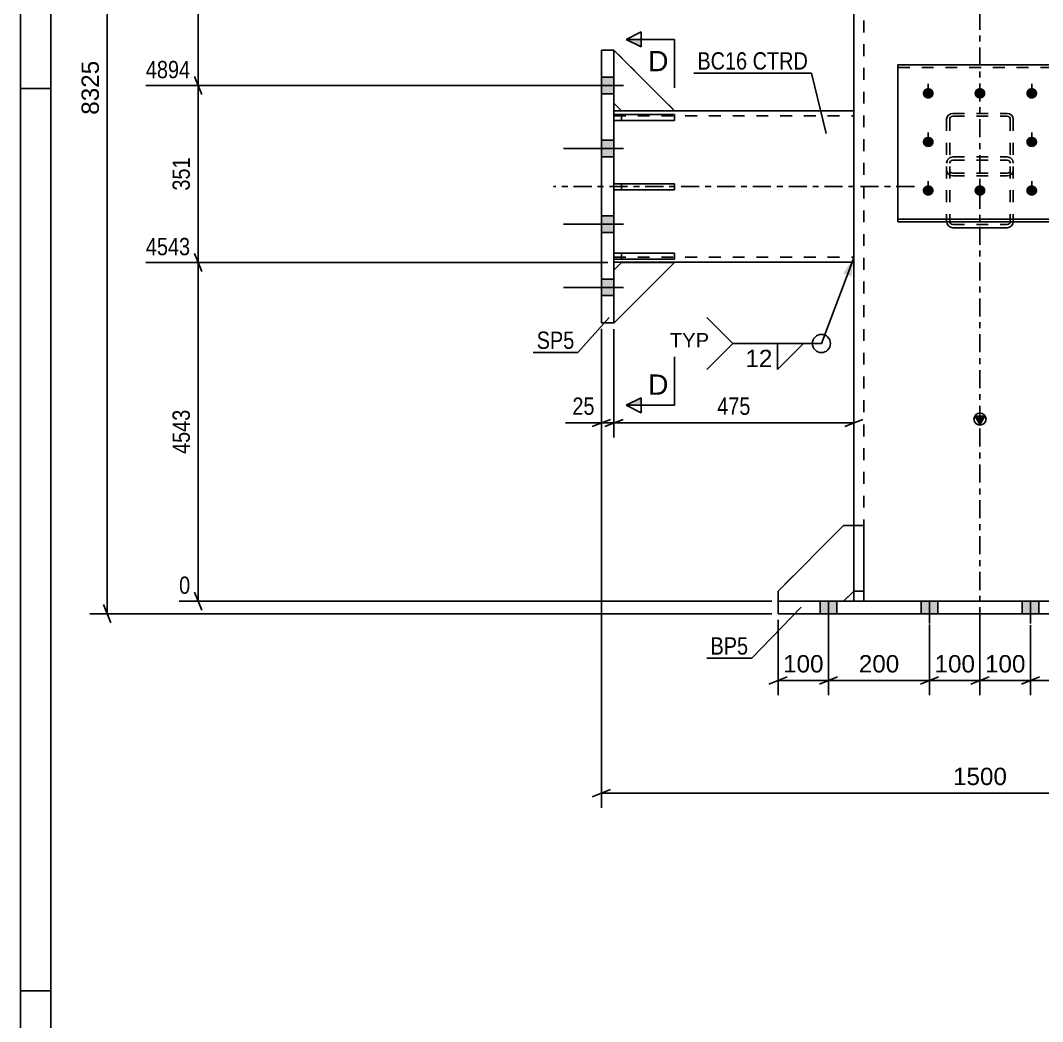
# Model space of a CAD drawing. Header units: millimetres. Extents: x -158 to 436, y -213 to 207.
# Drawn here: x -158.4 to 10.3, y -69.4 to 95.9 of the extents above; entities that cross this region are included whole.
import ezdxf

# ---------------------------------------------------------------- set-up
doc = ezdxf.new("R2010")
doc.units = ezdxf.units.MM
doc.linetypes.add('DXK_LINE_DOT2', pattern=[3.9198, 1.9599, -1.9599])
doc.linetypes.add('DXK_LINE_DOT3', pattern=[5.9187, 2.979, -0.9799, 0.9799, -0.9799])
doc.styles.add('Arial', font='ARIAL.TTF', dxfattribs={"height": 0.2})
doc.styles.add('Arial Narrow', font='ARIALN.TTF', dxfattribs={"height": 0.2})

# ---------------------------------------------------------------- blocks, each defined once
blk = doc.blocks.new('Unknown-284859241-1134')
at = {"color": 5, "linetype": 'Continuous'}
for p, q in [((-158.4, 206.66), (-158.4, -213.34)), ((-153.4, 201.66), (-153.4, -208.34)), ((-153.4, 84.66), (-158.4, 84.66)), ((-153.4, -64.34), (-158.4, -64.34))]:
    blk.add_line(p, q, dxfattribs=at)
blk = doc.blocks.new('Bolt-284859241-2872 - 2857')
at = {"linetype": 'Continuous'}
for points in [[(-8.54, 82.99), (-8.73, 83.01), (-8.91, 83.06), (-9.08, 83.16), (-9.22, 83.28), (-9.33, 83.43), (-9.41, 83.59), (-9.45, 83.77), (-9.45, 83.96), (-9.41, 84.14), (-9.33, 84.3), (-9.22, 84.45), (-9.08, 84.58), (-8.91, 84.67), (-8.73, 84.72), (-8.54, 84.74), (-8.35, 84.72), (-8.17, 84.67), (-8, 84.58), (-7.86, 84.45), (-7.75, 84.3), (-7.67, 84.14), (-7.63, 83.96), (-7.63, 83.77), (-7.67, 83.59), (-7.75, 83.43), (-7.86, 83.28), (-8, 83.16), (-8.17, 83.06), (-8.35, 83.01)], [(0, 82.99), (-0.19, 83.01), (-0.37, 83.06), (-0.54, 83.16), (-0.68, 83.28), (-0.79, 83.43), (-0.87, 83.59), (-0.91, 83.77), (-0.91, 83.96), (-0.87, 84.14), (-0.79, 84.3), (-0.68, 84.45), (-0.54, 84.58), (-0.37, 84.67), (-0.19, 84.72), (0, 84.74), (0.19, 84.72), (0.38, 84.67), (0.54, 84.58), (0.68, 84.45), (0.8, 84.3), (0.87, 84.14), (0.91, 83.96), (0.91, 83.77), (0.87, 83.59), (0.8, 83.43), (0.68, 83.28), (0.54, 83.16), (0.38, 83.06), (0.19, 83.01)], [(8.54, 82.99), (8.35, 83.01), (8.17, 83.06), (8.01, 83.16), (7.86, 83.28), (7.75, 83.43), (7.67, 83.59), (7.63, 83.77), (7.63, 83.96), (7.67, 84.14), (7.75, 84.3), (7.86, 84.45), (8.01, 84.58), (8.17, 84.67), (8.35, 84.72), (8.54, 84.74), (8.73, 84.72), (8.92, 84.67), (9.08, 84.58), (9.23, 84.45), (9.34, 84.3), (9.42, 84.14), (9.46, 83.96), (9.46, 83.77), (9.42, 83.59), (9.34, 83.43), (9.23, 83.28), (9.08, 83.16), (8.92, 83.06), (8.73, 83.01)], [(-8.54, 74.98), (-8.73, 75), (-8.91, 75.05), (-9.08, 75.14), (-9.22, 75.26), (-9.33, 75.41), (-9.41, 75.57), (-9.45, 75.75), (-9.45, 75.93), (-9.41, 76.11), (-9.33, 76.27), (-9.22, 76.42), (-9.08, 76.54), (-8.91, 76.63), (-8.73, 76.68), (-8.54, 76.7), (-8.35, 76.68), (-8.17, 76.63), (-8, 76.54), (-7.86, 76.42), (-7.75, 76.27), (-7.67, 76.11), (-7.63, 75.93), (-7.63, 75.75), (-7.67, 75.57), (-7.75, 75.41), (-7.86, 75.26), (-8, 75.14), (-8.17, 75.05), (-8.35, 75)], [(8.54, 74.98), (8.35, 75), (8.17, 75.05), (8.01, 75.14), (7.86, 75.26), (7.75, 75.41), (7.67, 75.57), (7.63, 75.75), (7.63, 75.93), (7.67, 76.11), (7.75, 76.27), (7.86, 76.42), (8.01, 76.54), (8.17, 76.63), (8.35, 76.68), (8.54, 76.7), (8.73, 76.68), (8.92, 76.63), (9.08, 76.54), (9.23, 76.42), (9.34, 76.27), (9.42, 76.11), (9.46, 75.93), (9.46, 75.75), (9.42, 75.57), (9.34, 75.41), (9.23, 75.26), (9.08, 75.14), (8.92, 75.05), (8.73, 75)], [(-8.54, 66.95), (-8.73, 66.97), (-8.91, 67.03), (-9.08, 67.12), (-9.22, 67.24), (-9.33, 67.38), (-9.41, 67.55), (-9.45, 67.72), (-9.45, 67.9), (-9.41, 68.08), (-9.33, 68.24), (-9.22, 68.39), (-9.08, 68.51), (-8.91, 68.6), (-8.73, 68.66), (-8.54, 68.67), (-8.35, 68.66), (-8.17, 68.6), (-8, 68.51), (-7.86, 68.39), (-7.75, 68.24), (-7.67, 68.08), (-7.63, 67.9), (-7.63, 67.72), (-7.67, 67.55), (-7.75, 67.38), (-7.86, 67.24), (-8, 67.12), (-8.17, 67.03), (-8.35, 66.97)], [(0, 66.95), (-0.19, 66.97), (-0.37, 67.03), (-0.54, 67.12), (-0.68, 67.24), (-0.79, 67.38), (-0.87, 67.55), (-0.91, 67.72), (-0.91, 67.9), (-0.87, 68.08), (-0.79, 68.24), (-0.68, 68.39), (-0.54, 68.51), (-0.37, 68.6), (-0.19, 68.66), (0, 68.67), (0.19, 68.66), (0.38, 68.6), (0.54, 68.51), (0.68, 68.39), (0.8, 68.24), (0.87, 68.08), (0.91, 67.9), (0.91, 67.72), (0.87, 67.55), (0.8, 67.38), (0.68, 67.24), (0.54, 67.12), (0.38, 67.03), (0.19, 66.97)], [(8.54, 66.95), (8.35, 66.97), (8.17, 67.03), (8.01, 67.12), (7.86, 67.24), (7.75, 67.38), (7.67, 67.55), (7.63, 67.72), (7.63, 67.9), (7.67, 68.08), (7.75, 68.24), (7.86, 68.39), (8.01, 68.51), (8.17, 68.6), (8.35, 68.66), (8.54, 68.67), (8.73, 68.66), (8.92, 68.6), (9.08, 68.51), (9.23, 68.39), (9.34, 68.24), (9.42, 68.08), (9.46, 67.9), (9.46, 67.72), (9.42, 67.55), (9.34, 67.38), (9.23, 67.24), (9.08, 67.12), (8.92, 67.03), (8.73, 66.97)]]:
    blk.add_hatch(color=1, dxfattribs=at).paths.add_polyline_path(points)
at = {"color": 1, "linetype": 'Continuous'}
for p, q in [((-8.54, 83.04), (-8.54, 85.41)), ((0, 83.04), (0, 85.41)), ((8.54, 83.04), (8.54, 85.41)), ((-8.54, 75.01), (-8.54, 77.38)), ((8.54, 75.01), (8.54, 77.38)), ((-8.54, 66.99), (-8.54, 69.35)), ((0, 66.99), (0, 69.35)), ((8.54, 66.99), (8.54, 69.35))]:
    blk.add_line(p, q, dxfattribs=at)
blk = doc.blocks.new('Part-284859241-2877 - 2857')
at = {"color": 2, "linetype": 'Continuous'}
for p, q in [((-13.54, 88.56), (-13.54, 62.66)), ((-13.54, 88.56), (13.54, 88.56)), ((13.54, 62.66), (13.54, 88.56)), ((-13.54, 63.11), (13.54, 63.11)), ((-13.54, 62.66), (13.54, 62.66))]:
    blk.add_line(p, q, dxfattribs=at)
at = {"color": 7, "linetype": 'DXK_LINE_DOT2'}
blk.add_line((-13.54, 88.11), (13.54, 88.11), dxfattribs=at)
blk = doc.blocks.new('Part-284859241-2879 - 2857')
at = {"color": 7, "linetype": 'DXK_LINE_DOT2'}
for p, q in [((-50.42, 57.48), (-60.42, 57.48)), ((-60.42, 57.48), (-60.42, 56.48)), ((-59.17, 57.48), (-59.17, 56.48)), ((-50.42, 56.48), (-50.42, 57.48)), ((-60.42, 56.48), (-50.42, 56.48))]:
    blk.add_line(p, q, dxfattribs=at)
blk = doc.blocks.new('Part-284859241-3008 - 2857')
at = {"color": 2, "linetype": 'Continuous'}
for p, q in [((-20.83, 12.5), (-20.83, 0)), ((-20.83, 12.5), (-19.17, 12.5)), ((-19.17, 12.5), (-19.17, 0)), ((-20.83, 1.67), (-19.17, 1.67)), ((-20.83, 0), (-19.17, 0))]:
    blk.add_line(p, q, dxfattribs=at)
blk = doc.blocks.new('Part-284859241-2880 - 2857')
at = {"color": 2, "linetype": 'Continuous'}
for p, q in [((-60.42, 57.48), (-50.42, 57.48)), ((-60.42, 57.48), (-60.42, 56.48)), ((-50.42, 57.48), (-50.42, 56.48)), ((-60.42, 56.48), (-50.42, 56.48))]:
    blk.add_line(p, q, dxfattribs=at)
at = {"color": 7, "linetype": 'DXK_LINE_DOT2'}
blk.add_line((-59.17, 56.48), (-59.17, 57.48), dxfattribs=at)
blk = doc.blocks.new('Part-284859241-2980 - 2857')
at = {"color": 7, "linetype": 'DXK_LINE_DOT2'}
for p, q in [((-50.42, 68.93), (-60.42, 68.93)), ((-60.42, 68.93), (-60.42, 67.93)), ((-60.42, 67.93), (-50.42, 67.93)), ((-59.17, 67.93), (-59.17, 68.93)), ((-50.42, 67.93), (-50.42, 68.93))]:
    blk.add_line(p, q, dxfattribs=at)
blk = doc.blocks.new('Part-284859241-2916 - 2857')
at = {"color": 2, "linetype": 'Continuous'}
for p, q in [((-60.42, 80.99), (-59.17, 80.99)), ((-50.42, 80.99), (-20.83, 80.99)), ((-20.83, 55.99), (-60.42, 55.99))]:
    blk.add_line(p, q, dxfattribs=at)
at = {"color": 7, "linetype": 'DXK_LINE_DOT2'}
for p, q in [((-60.42, 55.99), (-60.42, 80.99)), ((-59.17, 80.99), (-50.42, 80.99)), ((-20.83, 80.99), (-20.83, 55.99)), ((-60.42, 80.16), (-20.83, 80.16)), ((-60.42, 56.82), (-20.83, 56.82))]:
    blk.add_line(p, q, dxfattribs=at)
at = {"color": 7, "linetype": 'DXK_LINE_DOT3'}
blk.add_line((-10.83, 68.49), (-70.42, 68.49), dxfattribs=at)
blk = doc.blocks.new('Part-284859241-3011 - 2857')
at = {"color": 7, "linetype": 'DXK_LINE_DOT2'}
for p, q in [((-22.5, 12.5), (-33.33, 1.67)), ((-20.83, 12.5), (-22.5, 12.5)), ((-20.83, 1.67), (-20.83, 12.5)), ((-33.33, 1.67), (-33.33, 0)), ((-22.5, 0), (-20.83, 1.67)), ((-33.33, 0), (-22.5, 0))]:
    blk.add_line(p, q, dxfattribs=at)
blk = doc.blocks.new('Part-284859241-2953 - 2857')
at = {"color": 7, "linetype": 'DXK_LINE_DOT2'}
for p, q in [((-20.83, 0), (-20.83, 12.5)), ((-20.83, 12.5), (-19.17, 12.5)), ((-19.17, 12.5), (-19.17, 0)), ((-20.83, 1.67), (-19.17, 1.67)), ((-19.17, 0), (-20.83, 0))]:
    blk.add_line(p, q, dxfattribs=at)
blk = doc.blocks.new('Part-284859241-2956 - 2857')
at = {"color": 7, "linetype": 'DXK_LINE_DOT2'}
for p, q in [((-5.42, 79.97), (-5.5, 79.61)), ((-5.5, 79.61), (-5.5, 62.73)), ((-5.2, 80.28), (-5.42, 79.97)), ((-4.88, 80.48), (-5.2, 80.28)), ((-5, 79.61), (-4.96, 79.79)), ((-5, 79.61), (-5, 62.73)), ((-4.96, 79.79), (-4.85, 79.94)), ((-4.5, 80.55), (-4.88, 80.48)), ((-4.85, 79.94), (-4.69, 80.05)), ((-4.69, 80.05), (-4.5, 80.08)), ((-4.5, 80.55), (4.5, 80.55)), ((-4.5, 80.08), (4.5, 80.08)), ((4.89, 80.48), (4.5, 80.55)), ((4.5, 80.08), (4.69, 80.05)), ((4.69, 80.05), (4.86, 79.94)), ((4.86, 79.94), (4.96, 79.79)), ((5.21, 80.28), (4.89, 80.48)), ((4.96, 79.79), (5, 79.61)), ((5, 79.61), (5, 62.73)), ((5.43, 79.97), (5.21, 80.28)), ((5.5, 79.61), (5.43, 79.97)), ((5.5, 79.61), (5.5, 62.73)), ((-5.5, 72.31), (-5.42, 72.71)), ((-4.85, 72.68), (-4.96, 72.51)), ((-4.88, 73.29), (-4.5, 73.37)), ((-4.69, 72.8), (-4.85, 72.68)), ((-4.5, 72.84), (-4.69, 72.8)), ((-4.5, 73.37), (4.5, 73.37)), ((-4.5, 72.84), (4.5, 72.84)), ((4.5, 73.37), (4.89, 73.29)), ((4.69, 72.8), (4.5, 72.84)), ((4.86, 72.68), (4.69, 72.8)), ((4.96, 72.51), (4.86, 72.68)), ((5.43, 72.71), (5.5, 72.31)), ((-5.5, 71.15), (-5.42, 70.8)), ((-4.96, 72.51), (-5, 72.31)), ((-4.96, 70.97), (-5, 71.15)), ((-4.85, 70.82), (-4.96, 70.97)), ((4.96, 70.97), (4.86, 70.82)), ((5, 72.31), (4.96, 72.51)), ((5, 71.15), (4.96, 70.97)), ((5.43, 70.8), (5.5, 71.15)), ((-5.42, 70.8), (-5.2, 70.49)), ((-5.2, 70.49), (-4.88, 70.29)), ((-4.88, 70.29), (-4.5, 70.22)), ((-4.69, 70.72), (-4.85, 70.82)), ((-4.5, 70.68), (-4.69, 70.72)), ((-4.5, 70.68), (4.5, 70.68)), ((-4.5, 70.22), (4.5, 70.22)), ((4.69, 70.72), (4.5, 70.68)), ((4.5, 70.22), (4.89, 70.29)), ((4.86, 70.82), (4.69, 70.72)), ((4.89, 70.29), (5.21, 70.49)), ((5.21, 70.49), (5.43, 70.8)), ((-5.48, 62.66), (-5.5, 62.73)), ((-5, 62.73), (-4.96, 62.52)), ((-4.96, 62.52), (-4.85, 62.35)), ((4.86, 62.35), (4.96, 62.52)), ((4.96, 62.52), (5, 62.73)), ((5.5, 62.73), (5.49, 62.66)), ((-4.85, 62.35), (-4.69, 62.24)), ((-4.69, 62.24), (-4.5, 62.2)), ((-4.5, 62.2), (4.5, 62.2)), ((4.5, 62.2), (4.69, 62.24)), ((4.69, 62.24), (4.86, 62.35))]:
    blk.add_line(p, q, dxfattribs=at)
at = {"color": 2, "linetype": 'Continuous'}
for p, q in [((-5.42, 62.32), (-5.48, 62.66)), ((5.49, 62.66), (5.43, 62.32)), ((-4.5, 61.66), (-4.88, 61.75)), ((-4.5, 61.66), (4.5, 61.66)), ((4.89, 61.75), (4.5, 61.66))]:
    blk.add_line(p, q, dxfattribs=at)
at = {"color": 7, "linetype": 'DXK_LINE_DOT2'}
for centre, start, end in [((-4.45, 72.35), 114.32, 159.2417), ((4.46, 72.35), 20.7583, 65.68)]:
    blk.add_arc(centre, 1.03, start, end, dxfattribs=at)
at = {"color": 2, "linetype": 'Continuous'}
for centre, start, end in [((-4.45, 62.69), 200.7583, 245.68), ((4.46, 62.69), 294.32, 339.2417)]:
    blk.add_arc(centre, 1.03, start, end, dxfattribs=at)
blk = doc.blocks.new('Part-284859241-2961 - 2857')
at = {"color": 2, "linetype": 'Continuous'}
for p, q in [((-62.5, 90.99), (-62.5, 45.99)), ((-60.42, 90.99), (-62.5, 90.99)), ((-60.42, 45.99), (-60.42, 90.99)), ((-62.5, 45.99), (-60.42, 45.99))]:
    blk.add_line(p, q, dxfattribs=at)
blk = doc.blocks.new('Part-284859241-2977 - 2857')
at = {"color": 2, "linetype": 'Continuous'}
for p, q in [((-60.42, 68.93), (-50.42, 68.93)), ((-60.42, 68.93), (-60.42, 67.93)), ((-60.42, 67.93), (-50.42, 67.93)), ((-50.42, 68.93), (-50.42, 67.93))]:
    blk.add_line(p, q, dxfattribs=at)
at = {"color": 7, "linetype": 'DXK_LINE_DOT2'}
blk.add_line((-59.17, 67.93), (-59.17, 68.93), dxfattribs=at)
blk = doc.blocks.new('Part-284859241-2979 - 2857')
at = {"color": 2, "linetype": 'Continuous'}
for p, q in [((-60.42, 80.39), (-50.42, 80.39)), ((-60.42, 80.39), (-60.42, 79.39)), ((-60.42, 79.39), (-50.42, 79.39)), ((-50.42, 80.39), (-50.42, 79.39))]:
    blk.add_line(p, q, dxfattribs=at)
at = {"color": 7, "linetype": 'DXK_LINE_DOT2'}
blk.add_line((-59.17, 79.39), (-59.17, 80.39), dxfattribs=at)
blk = doc.blocks.new('Part-284859241-2982 - 2857')
at = {"color": 7, "linetype": 'DXK_LINE_DOT2'}
for p, q in [((-50.42, 80.39), (-60.42, 80.39)), ((-60.42, 80.39), (-60.42, 79.39)), ((-60.42, 79.39), (-50.42, 79.39)), ((-59.17, 80.39), (-59.17, 79.39)), ((-50.42, 79.39), (-50.42, 80.39))]:
    blk.add_line(p, q, dxfattribs=at)
blk = doc.blocks.new('Part-284859241-2983 - 2857')
at = {"color": 7, "linetype": 'DXK_LINE_DOT2'}
for p, q in [((-59.17, 55.93), (-60.42, 54.68)), ((-60.42, 45.93), (-50.42, 55.93)), ((-50.42, 55.93), (-59.17, 55.93)), ((-60.42, 54.68), (-60.42, 45.93))]:
    blk.add_line(p, q, dxfattribs=at)
blk = doc.blocks.new('Part-284859241-2984 - 2857')
at = {"color": 2, "linetype": 'Continuous'}
for p, q in [((-59.17, 55.93), (-60.42, 54.68)), ((-60.42, 45.93), (-50.42, 55.93)), ((-50.42, 55.93), (-59.17, 55.93)), ((-60.42, 45.99), (-60.42, 45.93))]:
    blk.add_line(p, q, dxfattribs=at)
at = {"color": 7, "linetype": 'DXK_LINE_DOT2'}
blk.add_line((-60.42, 45.93), (-60.42, 54.68), dxfattribs=at)
blk = doc.blocks.new('Part-284859241-2985 - 2857')
at = {"color": 7, "linetype": 'DXK_LINE_DOT2'}
for p, q in [((-60.42, 82.24), (-60.42, 90.99)), ((-60.42, 90.99), (-50.42, 80.99)), ((-59.17, 80.99), (-60.42, 82.24)), ((-50.42, 80.99), (-59.17, 80.99))]:
    blk.add_line(p, q, dxfattribs=at)
blk = doc.blocks.new('Part-284859241-2986 - 2857')
at = {"color": 2, "linetype": 'Continuous'}
for p, q in [((-60.42, 90.99), (-50.42, 80.99)), ((-60.42, 82.24), (-59.17, 80.99)), ((-59.17, 80.99), (-50.42, 80.99))]:
    blk.add_line(p, q, dxfattribs=at)
at = {"color": 7, "linetype": 'DXK_LINE_DOT2'}
blk.add_line((-60.42, 90.99), (-60.42, 82.24), dxfattribs=at)
blk = doc.blocks.new('Bolt-284859241-3023 - 2857')
at = {"linetype": 'Continuous'}
for points in [[(-23.62, 0), (-26.38, 0), (-26.38, -2.08), (-23.62, -2.08)], [(-23.62, 0), (-26.38, 0), (-26.38, -2.08), (-23.62, -2.08)], [(-23.62, 0), (-26.38, 0), (-26.38, -2.08), (-23.62, -2.08)], [(-23.62, 0), (-26.38, 0), (-26.38, -2.08), (-23.62, -2.08)], [(-6.96, 0), (-9.71, 0), (-9.71, -2.08), (-6.96, -2.08)], [(-6.96, 0), (-9.71, 0), (-9.71, -2.08), (-6.96, -2.08)], [(9.71, 0), (6.96, 0), (6.96, -2.08), (9.71, -2.08)], [(9.71, 0), (6.96, 0), (6.96, -2.08), (9.71, -2.08)], [(26.38, 0), (23.62, 0), (23.62, -2.08), (26.38, -2.08)], [(26.38, 0), (23.62, 0), (23.62, -2.08), (26.38, -2.08)], [(26.38, 0), (23.62, 0), (23.62, -2.08), (26.38, -2.08)], [(26.38, 0), (23.62, 0), (23.62, -2.08), (26.38, -2.08)]]:
    blk.add_hatch(color=1, dxfattribs=at).paths.add_polyline_path(points)
at = {"color": 1, "linetype": 'Continuous'}
for p, q in [((-26.38, -2.08), (-26.38, 0)), ((-26.38, -2.08), (-26.38, 0)), ((-26.38, -2.08), (-26.38, 0)), ((-26.38, -2.08), (-26.38, 0)), ((-25, -3.67), (-25, 0)), ((-25, -3.67), (-25, 0)), ((-25, -3.67), (-25, 0)), ((-25, -3.67), (-25, 0)), ((-23.62, -2.08), (-23.62, 0)), ((-23.62, -2.08), (-23.62, 0)), ((-23.62, -2.08), (-23.62, 0)), ((-23.62, -2.08), (-23.62, 0)), ((-9.71, -2.08), (-9.71, 0)), ((-9.71, -2.08), (-9.71, 0)), ((-8.33, -3.67), (-8.33, 0)), ((-8.33, -3.67), (-8.33, 0)), ((-6.96, -2.08), (-6.96, 0)), ((-6.96, -2.08), (-6.96, 0)), ((6.96, -2.08), (6.96, 0)), ((6.96, -2.08), (6.96, 0)), ((8.33, -3.67), (8.33, 0)), ((8.33, -3.67), (8.33, 0)), ((9.71, -2.08), (9.71, 0)), ((9.71, -2.08), (9.71, 0)), ((23.62, -2.08), (23.62, 0)), ((23.62, -2.08), (23.62, 0)), ((23.62, -2.08), (23.62, 0)), ((23.62, -2.08), (23.62, 0)), ((25, -3.67), (25, 0)), ((25, -3.67), (25, 0)), ((25, -3.67), (25, 0)), ((25, -3.67), (25, 0)), ((26.38, -2.08), (26.38, 0)), ((26.38, -2.08), (26.38, 0)), ((26.38, -2.08), (26.38, 0)), ((26.38, -2.08), (26.38, 0))]:
    blk.add_line(p, q, dxfattribs=at)
blk = doc.blocks.new('Bolt-284859241-3029 - 2857')
at = {"linetype": 'Continuous'}
for points in [[(-62.5, 86.53), (-62.5, 83.78), (-60.42, 83.78), (-60.42, 86.53)], [(-62.5, 86.53), (-62.5, 83.78), (-60.42, 83.78), (-60.42, 86.53)], [(-62.5, 86.53), (-62.5, 83.78), (-60.42, 83.78), (-60.42, 86.53)], [(-62.5, 76.12), (-62.5, 73.37), (-60.42, 73.37), (-60.42, 76.12)], [(-62.5, 76.12), (-62.5, 73.37), (-60.42, 73.37), (-60.42, 76.12)], [(-62.5, 63.62), (-62.5, 60.87), (-60.42, 60.87), (-60.42, 63.62)], [(-62.5, 63.62), (-62.5, 60.87), (-60.42, 60.87), (-60.42, 63.62)], [(-62.5, 53.2), (-62.5, 50.45), (-60.42, 50.45), (-60.42, 53.2)], [(-62.5, 53.2), (-62.5, 50.45), (-60.42, 50.45), (-60.42, 53.2)], [(-62.5, 53.2), (-62.5, 50.45), (-60.42, 50.45), (-60.42, 53.2)]]:
    blk.add_hatch(color=1, dxfattribs=at).paths.add_polyline_path(points)
at = {"color": 1, "linetype": 'Continuous'}
for p, q in [((-60.42, 86.53), (-62.5, 86.53)), ((-60.42, 86.53), (-62.5, 86.53)), ((-60.42, 86.53), (-62.5, 86.53)), ((-58.83, 85.16), (-68.75, 85.16)), ((-58.83, 85.16), (-68.75, 85.16)), ((-58.83, 85.16), (-68.75, 85.16)), ((-60.42, 83.78), (-62.5, 83.78)), ((-60.42, 83.78), (-62.5, 83.78)), ((-60.42, 83.78), (-62.5, 83.78)), ((-60.42, 76.12), (-62.5, 76.12)), ((-60.42, 76.12), (-62.5, 76.12)), ((-58.83, 74.74), (-68.75, 74.74)), ((-58.83, 74.74), (-68.75, 74.74)), ((-60.42, 73.37), (-62.5, 73.37)), ((-60.42, 73.37), (-62.5, 73.37)), ((-60.42, 63.62), (-62.5, 63.62)), ((-60.42, 63.62), (-62.5, 63.62)), ((-58.83, 62.24), (-68.75, 62.24)), ((-58.83, 62.24), (-68.75, 62.24)), ((-60.42, 60.87), (-62.5, 60.87)), ((-60.42, 60.87), (-62.5, 60.87)), ((-60.42, 53.2), (-62.5, 53.2)), ((-60.42, 53.2), (-62.5, 53.2)), ((-60.42, 53.2), (-62.5, 53.2)), ((-58.83, 51.82), (-68.75, 51.82)), ((-58.83, 51.82), (-68.75, 51.82)), ((-58.83, 51.82), (-68.75, 51.82)), ((-60.42, 50.45), (-62.5, 50.45)), ((-60.42, 50.45), (-62.5, 50.45)), ((-60.42, 50.45), (-62.5, 50.45))]:
    blk.add_line(p, q, dxfattribs=at)
blk = doc.blocks.new('Part-284859241-3034 - 2857')
at = {"linetype": 'Continuous'}
blk.add_hatch(color=2, dxfattribs=at).paths.add_polyline_path([(0, 29.17), (-0.8, 30.57), (0.8, 30.57)])
at = {"color": 7, "linetype": 'DXK_LINE_DOT3'}
for p, q in [((0, 107.76), (0, 165.67)), ((0, 29.27), (0, 107.66)), ((0, -10), (0, 29.17))]:
    blk.add_line(p, q, dxfattribs=at)
at = {"color": 2, "linetype": 'Continuous'}
for p, q in [((-20.83, 107.76), (-20.83, 155.67)), ((-20.83, 155.67), (-20.42, 155.67)), ((-19.02, 155.67), (-17.5, 155.67)), ((-17.5, 155.67), (-13.54, 155.67)), ((19.02, 155.67), (13.54, 155.67)), ((20.83, 155.67), (20.42, 155.67)), ((20.83, 155.67), (20.83, 107.76)), ((-20.83, 29.27), (-20.83, 107.66)), ((20.83, 107.66), (20.83, 29.27)), ((0, 29.17), (-0.8, 30.57)), ((-0.8, 30.57), (0.8, 30.57)), ((0.8, 30.57), (0, 29.17)), ((-20.83, 12.5), (-20.83, 29.17)), ((20.83, 29.17), (20.83, 12.5))]:
    blk.add_line(p, q, dxfattribs=at)
at = {"color": 7, "linetype": 'DXK_LINE_DOT2'}
for p, q in [((-20.83, 155.67), (-19.02, 155.67)), ((-20.42, 155.67), (-19.86, 155.67)), ((-19.17, 155.67), (-19.17, 107.76)), ((13.54, 155.67), (-13.54, 155.67)), ((20.42, 155.67), (17.5, 155.67)), ((19.17, 155.67), (19.17, 107.76)), ((-19.17, 107.66), (-19.17, 29.27)), ((19.17, 107.66), (19.17, 29.27)), ((-19.17, 29.17), (-19.17, 0)), ((19.17, 29.17), (19.17, 0)), ((-20.83, 12.5), (-20.83, 0)), ((20.83, 12.5), (20.83, 0)), ((20.83, 0), (-20.83, 0))]:
    blk.add_line(p, q, dxfattribs=at)
at = {"color": 2, "linetype": 'Continuous'}
blk.add_circle((0, 30.07), 1, dxfattribs=at)
blk = doc.blocks.new('Part-284859241-3039 - 2857')
at = {"color": 2, "linetype": 'Continuous'}
for p, q in [((-33.33, -2.08), (-33.33, 0)), ((-33.33, 0), (33.33, 0)), ((33.33, 0), (33.33, -2.08)), ((33.33, -2.08), (-33.33, -2.08))]:
    blk.add_line(p, q, dxfattribs=at)
blk = doc.blocks.new('Part-284859241-3040 - 2857')
at = {"color": 2, "linetype": 'Continuous'}
for p, q in [((-22.5, 12.5), (-33.33, 1.67)), ((-20.83, 12.5), (-22.5, 12.5)), ((-33.33, 1.67), (-33.33, 0)), ((-22.5, 0), (-20.83, 1.67))]:
    blk.add_line(p, q, dxfattribs=at)
at = {"color": 7, "linetype": 'DXK_LINE_DOT2'}
for p, q in [((-20.83, 12.5), (-20.83, 1.67)), ((-33.33, 0), (-22.5, 0))]:
    blk.add_line(p, q, dxfattribs=at)
blk = doc.blocks.new('StraightDimension-284859241-5970 - 2857')
at = {"color": 7, "linetype": 'Continuous'}
for p, q in [((-143.5, 170.13), (-144.7, 173.13)), ((-3.03, 171.63), (-146.95, 171.63)), ((-144.1, -2.08), (-144.1, 171.63)), ((-144.7, -0.58), (-143.5, -3.58)), ((-34.33, -2.08), (-146.95, -2.08))]:
    blk.add_line(p, q, dxfattribs=at)
at = {"color": 0}
blk.add_wipeout([(-144.85, 89.82), (-149.05, 89.82), (-149.05, 79.73), (-144.85, 79.73)], dxfattribs=at)
at = {"color": 3, "style": 'Arial'}
blk.add_text('8325', height=2.865, rotation=90.0002, dxfattribs=at).set_placement((-145.45, 80.33))
blk = doc.blocks.new('StraightDimension-284859241-3155 - 2857')
at = {"color": 7, "linetype": 'Continuous'}
for p, q in [((0, -1), (0, -15.53)), ((-8.33, -3.88), (-8.33, -15.53)), ((-9.83, -13.73), (-6.83, -12.53)), ((-8.33, -13.13), (0, -13.13)), ((1.5, -12.53), (-1.5, -13.73))]:
    blk.add_line(p, q, dxfattribs=at)
at = {"color": 0}
blk.add_wipeout([(-0.23, -12.38), (-0.23, -8.18), (-8.1, -8.18), (-8.1, -12.38)], dxfattribs=at)
at = {"color": 3, "style": 'Arial'}
blk.add_text('100', height=2.865, dxfattribs=at).set_placement((-7.5, -11.78))
blk = doc.blocks.new('StraightDimension-284859241-5839 - 2857')
at = {"color": 7, "linetype": 'Continuous'}
for p, q in [((-128.48, 83.66), (-129.68, 86.66)), ((-66.02, 85.16), (-137.69, 85.16)), ((-129.08, 55.93), (-129.08, 85.16)), ((-129.68, 57.43), (-128.48, 54.43)), ((-61.42, 55.93), (-137.69, 55.93))]:
    blk.add_line(p, q, dxfattribs=at)
at = {"color": 0, "linetype": 'Continuous'}
blk.add_wipeout([(-129.78, 85.76), (-129.78, 89.96), (-138.29, 89.96), (-138.29, 85.76)], dxfattribs=at)
at = {"color": 0}
blk.add_wipeout([(-129.83, 73.89), (-134.03, 73.89), (-134.03, 67.2), (-129.83, 67.2)], dxfattribs=at)
at = {"color": 3, "linetype": 'Continuous', "style": 'Arial Narrow'}
blk.add_text('4894', height=2.863, dxfattribs=at).set_placement((-137.69, 86.36))
at = {"color": 3, "style": 'Arial Narrow'}
blk.add_text('351', height=2.863, rotation=90.0002, dxfattribs=at).set_placement((-130.43, 67.8))
blk = doc.blocks.new('StraightDimension-284859241-9241 - 2857')
at = {"color": 7, "linetype": 'Continuous'}
for p, q in [((-20.83, 54.99), (-20.83, 27.02)), ((-60.42, 44.93), (-60.42, 27.02)), ((-58.92, 30.02), (-61.92, 28.82)), ((-60.42, 29.42), (-20.83, 29.42)), ((-22.33, 28.82), (-19.33, 30.02))]:
    blk.add_line(p, q, dxfattribs=at)
at = {"color": 0}
blk.add_wipeout([(-37.28, 30.17), (-37.28, 34.37), (-43.97, 34.37), (-43.97, 30.17)], dxfattribs=at)
at = {"color": 3, "style": 'Arial Narrow'}
blk.add_text('475', height=2.863, dxfattribs=at).set_placement((-43.37, 30.77))
blk = doc.blocks.new('StraightDimension-284859241-3139 - 2857')
at = {"color": 7, "linetype": 'Continuous'}
for p, q in [((8.33, -3.97), (8.33, -15.53)), ((25, -3.97), (25, -15.53)), ((9.83, -12.53), (6.83, -13.73)), ((8.33, -13.13), (25, -13.13)), ((23.5, -13.73), (26.5, -12.53))]:
    blk.add_line(p, q, dxfattribs=at)
at = {"color": 0}
blk.add_wipeout([(20.6, -12.38), (20.6, -8.18), (12.73, -8.18), (12.73, -12.38)], dxfattribs=at)
at = {"color": 3, "style": 'Arial'}
blk.add_text('200', height=2.865, dxfattribs=at).set_placement((13.33, -11.78))
blk = doc.blocks.new('StraightDimension-284859241-3146 - 2857')
at = {"color": 7, "linetype": 'Continuous'}
for p, q in [((0, -1), (0, -15.53)), ((8.33, -3.97), (8.33, -15.53)), ((-1.5, -13.73), (1.5, -12.53)), ((0, -13.13), (8.33, -13.13)), ((9.83, -12.53), (6.83, -13.73))]:
    blk.add_line(p, q, dxfattribs=at)
at = {"color": 0}
blk.add_wipeout([(8.1, -12.38), (8.1, -8.18), (0.23, -8.18), (0.23, -12.38)], dxfattribs=at)
at = {"color": 3, "style": 'Arial'}
blk.add_text('100', height=2.865, dxfattribs=at).set_placement((0.83, -11.78))
blk = doc.blocks.new('StraightDimension-284859241-3164 - 2857')
at = {"color": 7, "linetype": 'Continuous'}
for p, q in [((-25, -2.04), (-25, -15.53)), ((-8.33, -3.88), (-8.33, -15.53)), ((-23.5, -12.53), (-26.5, -13.73)), ((-25, -13.13), (-8.33, -13.13)), ((-9.83, -13.73), (-6.83, -12.53))]:
    blk.add_line(p, q, dxfattribs=at)
at = {"color": 0}
blk.add_wipeout([(-12.73, -12.38), (-12.73, -8.18), (-20.6, -8.18), (-20.6, -12.38)], dxfattribs=at)
at = {"color": 3, "style": 'Arial'}
blk.add_text('200', height=2.865, dxfattribs=at).set_placement((-20, -11.78))
blk = doc.blocks.new('StraightDimension-284859241-3174 - 2857')
at = {"color": 7, "linetype": 'Continuous'}
for p, q in [((-33.33, -3.08), (-33.33, -15.53)), ((-25, -2.04), (-25, -15.53)), ((-34.83, -13.73), (-31.83, -12.53)), ((-33.33, -13.13), (-25, -13.13)), ((-23.5, -12.53), (-26.5, -13.73))]:
    blk.add_line(p, q, dxfattribs=at)
at = {"color": 0}
blk.add_wipeout([(-25.23, -12.38), (-25.23, -8.18), (-33.1, -8.18), (-33.1, -12.38)], dxfattribs=at)
at = {"color": 3, "style": 'Arial'}
blk.add_text('100', height=2.865, dxfattribs=at).set_placement((-32.5, -11.78))
blk = doc.blocks.new('StraightDimension-284859241-3185 - 2857')
at = {"color": 7, "linetype": 'Continuous'}
for p, q in [((-62.5, 44.99), (-62.5, -34.13)), ((62.5, 44.99), (62.5, -34.13)), ((-61, -31.13), (-64, -32.33)), ((-62.5, -31.73), (62.5, -31.73)), ((61, -32.33), (64, -31.13))]:
    blk.add_line(p, q, dxfattribs=at)
at = {"color": 0}
blk.add_wipeout([(5.05, -30.98), (5.05, -26.78), (-5.05, -26.78), (-5.05, -30.98)], dxfattribs=at)
at = {"color": 3, "style": 'Arial'}
blk.add_text('1500', height=2.865, dxfattribs=at).set_placement((-4.45, -30.38))
blk = doc.blocks.new('StraightDimension-284859241-5838 - 2857')
at = {"color": 7, "linetype": 'Continuous'}
for p, q in [((-128.48, 122.92), (-129.68, 125.92)), ((-111.42, 124.42), (-137.69, 124.42)), ((-129.08, 85.16), (-129.08, 124.42)), ((-129.68, 86.66), (-128.48, 83.66)), ((-66.02, 85.16), (-137.69, 85.16))]:
    blk.add_line(p, q, dxfattribs=at)
at = {"color": 0, "linetype": 'Continuous'}
blk.add_wipeout([(-129.78, 125.02), (-129.78, 129.22), (-138.29, 129.22), (-138.29, 125.02)], dxfattribs=at)
at = {"color": 0}
blk.add_wipeout([(-129.83, 109.05), (-134.03, 109.05), (-134.03, 100.53), (-129.83, 100.53)], dxfattribs=at)
at = {"color": 3, "linetype": 'Continuous', "style": 'Arial Narrow'}
blk.add_text('7734', height=2.863, dxfattribs=at).set_placement((-137.69, 125.62))
at = {"color": 3, "style": 'Arial Narrow'}
blk.add_text('2840', height=2.863, rotation=90.0002, dxfattribs=at).set_placement((-130.43, 101.13))
blk = doc.blocks.new('StraightDimension-284859241-5840 - 2857')
at = {"color": 7, "linetype": 'Continuous'}
for p, q in [((-128.48, 54.43), (-129.68, 57.43)), ((-61.42, 55.93), (-137.69, 55.93)), ((-129.08, 0), (-129.08, 55.93)), ((-129.68, 1.5), (-128.48, -1.5)), ((-34.33, 0), (-132.2, 0))]:
    blk.add_line(p, q, dxfattribs=at)
at = {"color": 0, "linetype": 'Continuous'}
for points in [[(-129.78, 56.53), (-129.78, 60.73), (-138.29, 60.73), (-138.29, 56.53)], [(-129.78, 0.6), (-129.78, 4.8), (-132.8, 4.8), (-132.8, 0.6)]]:
    blk.add_wipeout(points, dxfattribs=at)
at = {"color": 0}
blk.add_wipeout([(-129.83, 32.22), (-134.03, 32.22), (-134.03, 23.71), (-129.83, 23.71)], dxfattribs=at)
at = {"color": 3, "linetype": 'Continuous', "style": 'Arial Narrow'}
for s, height, p in [('4543', 2.863, (-137.69, 57.13)), ('0', 2.86, (-132.2, 1.2))]:
    blk.add_text(s, height=height, dxfattribs=at).set_placement(p)
at = {"color": 3, "style": 'Arial Narrow'}
blk.add_text('4543', height=2.863, rotation=90.0002, dxfattribs=at).set_placement((-130.43, 24.31))
blk = doc.blocks.new('StraightDimension-284859241-9242 - 2857')
at = {"color": 7, "linetype": 'Continuous'}
for p, q in [((-62.5, 44.99), (-62.5, 27.02)), ((-60.42, 44.93), (-60.42, 27.02)), ((-64, 28.82), (-61, 30.02)), ((-62.5, 29.42), (-60.42, 29.42)), ((-58.92, 30.02), (-61.92, 28.82))]:
    blk.add_line(p, q, dxfattribs=at)
at = {"color": 0}
blk.add_wipeout([(-63.02, 30.17), (-63.02, 34.37), (-67.88, 34.37), (-67.88, 30.17)], dxfattribs=at)
at = {"color": 7, "linetype": 'Continuous'}
blk.add_line((-62.5, 29.42), (-68.41, 29.42), dxfattribs=at)
blk.add_line((-62.5, 29.42), (-68.41, 29.42), dxfattribs=at)
at = {"color": 3, "style": 'Arial Narrow'}
blk.add_text('25', height=2.863, dxfattribs=at).set_placement((-67.28, 30.77))
blk = doc.blocks.new('Mark-284859241-2912 - 2857')
at = {"color": 0}
for points in [[(-38.42, 87.79), (-38.42, 90.79), (-46.64, 90.79), (-46.64, 87.79)], [(-28.4, 87.79), (-28.4, 90.79), (-37.52, 90.79), (-37.52, 87.79)]]:
    blk.add_wipeout(points, dxfattribs=at)
for points in [[(-38.42, 87.79), (-38.42, 90.79), (-46.64, 90.79), (-46.64, 87.79)], [(-28.4, 87.79), (-28.4, 90.79), (-37.52, 90.79), (-37.52, 87.79)]]:
    blk.add_wipeout(points, dxfattribs=at)
at = {"color": 30, "linetype": 'Continuous'}
for p in [(-47.24, 87.19), (-25.39, 77.26)]:
    blk.add_line(p, (-27.8, 87.19), dxfattribs=at)
at = {"color": 3, "style": 'Arial Narrow'}
for s, p in [('BC16', (-46.64, 87.79)), ('CTRD', (-37.52, 87.79))]:
    blk.add_text(s, height=2.863, dxfattribs=at).set_placement(p)
blk = doc.blocks.new('Mark-284859241-2957 - 2857')
at = {"color": 0}
blk.add_wipeout([(-66.96, 41.66), (-66.96, 44.66), (-73.17, 44.66), (-73.17, 41.66)], dxfattribs=at)
blk.add_wipeout([(-66.96, 41.66), (-66.96, 44.66), (-73.17, 44.66), (-73.17, 41.66)], dxfattribs=at)
at = {"color": 30, "linetype": 'Continuous'}
for p in [(-61.19, 46.87), (-73.77, 41.06)]:
    blk.add_line(p, (-66.36, 41.06), dxfattribs=at)
at = {"color": 3, "style": 'Arial Narrow'}
blk.add_text('SP5', height=2.863, dxfattribs=at).set_placement((-73.17, 41.66))
blk = doc.blocks.new('Mark-284859241-3035 - 2857')
at = {"color": 0}
blk.add_wipeout([(-38.27, -8.83), (-38.27, -5.83), (-44.48, -5.83), (-44.48, -8.83)], dxfattribs=at)
blk.add_wipeout([(-38.27, -8.83), (-38.27, -5.83), (-44.48, -5.83), (-44.48, -8.83)], dxfattribs=at)
at = {"color": 30, "linetype": 'Continuous'}
for p in [(-29.51, -1.01), (-45.08, -9.43)]:
    blk.add_line(p, (-37.67, -9.43), dxfattribs=at)
at = {"color": 3, "style": 'Arial Narrow'}
blk.add_text('BP5', height=2.863, dxfattribs=at).set_placement((-44.48, -8.83))
blk = doc.blocks.new('SectionMark-284859241-3332 - 2857')
at = {"linetype": 'Continuous'}
for points in [[(-55.92, 92.77), (-55.92, 91.52), (-58.42, 92.77)], [(-55.92, 33.59), (-55.92, 32.34), (-58.42, 32.34)]]:
    blk.add_hatch(color=6, dxfattribs=at).paths.add_polyline_path(points)
at = {"color": 6, "linetype": 'Continuous'}
for p, q in [((-58.42, 92.77), (-55.92, 94.02)), ((-55.92, 91.52), (-55.92, 94.02)), ((-50.42, 92.77), (-58.42, 92.77)), ((-58.42, 92.77), (-55.92, 91.52)), ((-50.42, 92.77), (-50.42, 84.77)), ((-50.42, 32.34), (-50.42, 40.34)), ((-58.42, 32.34), (-55.92, 33.59)), ((-50.42, 32.34), (-58.42, 32.34)), ((-55.92, 31.09), (-58.42, 32.34)), ((-55.92, 33.59), (-55.92, 31.09))]:
    blk.add_line(p, q, dxfattribs=at)
at = {"color": 0, "linetype": 'Continuous'}
for points in [[(-51.42, 87.52), (-51.42, 91.02), (-54.79, 91.02), (-54.79, 87.52)], [(-51.42, 34.09), (-51.42, 37.59), (-54.79, 37.59), (-54.79, 34.09)]]:
    blk.add_wipeout(points, dxfattribs=at)
at = {"color": 3, "linetype": 'Continuous', "style": 'Arial'}
for p in [(-54.79, 87.52), (-54.79, 34.09)]:
    blk.add_text('D', height=3.34, dxfattribs=at).set_placement(p)
blk = doc.blocks.new('WeldMark-284859241-3340 - 2857')
at = {"linetype": 'Continuous'}
blk.add_hatch(color=30, dxfattribs=at).paths.add_polyline_path([(-22.59, 54.14), (-20.83, 56.69), (-21.19, 53.61)])
at = {"color": 30, "linetype": 'Continuous'}
blk.add_line((-20.83, 56.69), (-26.17, 42.55), dxfattribs=at)
at = {"color": 3, "linetype": 'Continuous'}
for q in [(-45.11, 46.84), (-45.11, 38.27)]:
    blk.add_line((-40.82, 42.55), q, dxfattribs=at)
for start, end in [(90, 270), (270, 90)]:
    blk.add_arc((-26.17, 42.55), 1.5, start, end, dxfattribs=at)
at = {"color": 0}
blk.add_wipeout([(-34.07, 38.45), (-34.07, 41.85), (-38.92, 41.85), (-38.92, 38.45)], dxfattribs=at)
at = {"color": 30, "linetype": 'Continuous'}
blk.add_line((-40.82, 42.55), (-26.17, 42.55), dxfattribs=at)
at = {"color": 3, "linetype": 'Continuous'}
for p, q in [((-33.42, 42.55), (-29.13, 42.55)), ((-29.13, 42.55), (-33.42, 38.27)), ((-33.42, 38.27), (-33.42, 42.55))]:
    blk.add_line(p, q, dxfattribs=at)
at = {"color": 3, "style": 'Arial'}
blk.add_text('12', height=2.865, dxfattribs=at).set_placement((-38.72, 38.65))
at = {"color": 0, "linetype": 'Continuous'}
blk.add_wipeout([(-44.72, 41.9), (-44.72, 44.4), (-51.2, 44.4), (-51.2, 41.9)], dxfattribs=at)
blk.add_wipeout([(-44.72, 41.9), (-44.72, 44.4), (-51.2, 44.4), (-51.2, 41.9)], dxfattribs=at)
at = {"color": 3, "linetype": 'Continuous', "style": 'Arial'}
blk.add_text('TYP', height=2.388, dxfattribs=at).set_placement((-51.2, 41.9))

msp = doc.modelspace()

# ---------------------------------------------------------------- block references
for name in ['Unknown-284859241-1134', 'Part-284859241-3034 - 2857', 'Part-284859241-2961 - 2857', 'Part-284859241-2985 - 2857', 'Part-284859241-2986 - 2857', 'Part-284859241-2877 - 2857', 'Bolt-284859241-3029 - 2857', 'Bolt-284859241-2872 - 2857', 'Part-284859241-2916 - 2857', 'Part-284859241-2979 - 2857', 'Part-284859241-2982 - 2857', 'Part-284859241-2956 - 2857', 'Part-284859241-2980 - 2857', 'Part-284859241-2977 - 2857', 'Part-284859241-2879 - 2857', 'Part-284859241-2880 - 2857', 'Part-284859241-2983 - 2857', 'Part-284859241-2984 - 2857', 'Part-284859241-3011 - 2857', 'Part-284859241-3040 - 2857', 'Part-284859241-3008 - 2857', 'Part-284859241-2953 - 2857', 'Part-284859241-3039 - 2857', 'Bolt-284859241-3023 - 2857']:
    msp.add_blockref(name, (0, 0))

# ---------------------------------------------------------------- next in the draw order: block references
for name in ['StraightDimension-284859241-5970 - 2857', 'StraightDimension-284859241-3139 - 2857']:
    msp.add_blockref(name, (0, 0))

# ---------------------------------------------------------------- next in the draw order: block references
for name in ['StraightDimension-284859241-5839 - 2857', 'Mark-284859241-2912 - 2857', 'StraightDimension-284859241-3155 - 2857']:
    msp.add_blockref(name, (0, 0))

# ---------------------------------------------------------------- next in the draw order: block references
for name in ['StraightDimension-284859241-5838 - 2857', 'StraightDimension-284859241-9241 - 2857', 'StraightDimension-284859241-3146 - 2857', 'StraightDimension-284859241-3164 - 2857']:
    msp.add_blockref(name, (0, 0))

# ---------------------------------------------------------------- next in the draw order: block references
msp.add_blockref('StraightDimension-284859241-3174 - 2857', (0, 0))

# ---------------------------------------------------------------- next in the draw order: block references
msp.add_blockref('StraightDimension-284859241-3185 - 2857', (0, 0))

# ---------------------------------------------------------------- next in the draw order: block references
msp.add_blockref('StraightDimension-284859241-5840 - 2857', (0, 0))

# ---------------------------------------------------------------- next in the draw order: block references
for name in ['StraightDimension-284859241-9242 - 2857', 'Mark-284859241-3035 - 2857']:
    msp.add_blockref(name, (0, 0))

# ---------------------------------------------------------------- next in the draw order: block references
for name in ['SectionMark-284859241-3332 - 2857', 'Mark-284859241-2957 - 2857']:
    msp.add_blockref(name, (0, 0))

# ---------------------------------------------------------------- next in the draw order: block references
msp.add_blockref('WeldMark-284859241-3340 - 2857', (0, 0))

doc.saveas('drawing.dxf')
